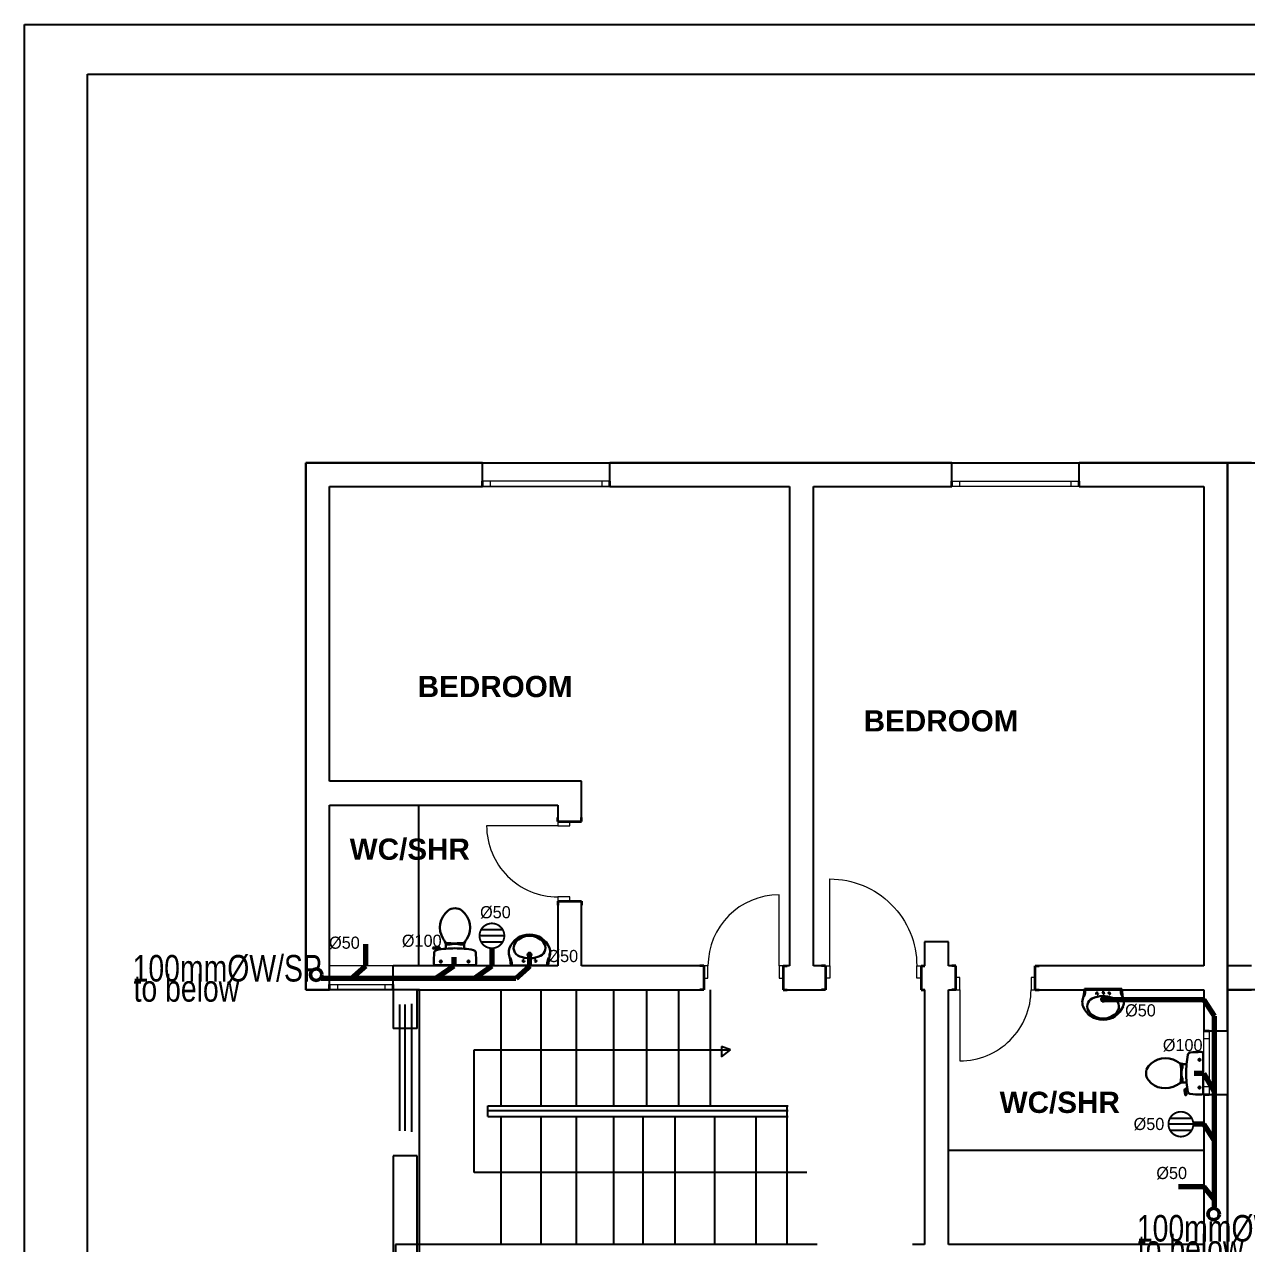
# Model space of a CAD drawing. Header units: inches. Extents: x 23 to 2032867, y 13 to 664695.
# Drawn here: x 255540 to 267065, y 489994 to 501489 of the extents above; entities that cross this region are included whole.
import ezdxf

# ---------------------------------------------------------------- set-up
doc = ezdxf.new("R2010")
doc.units = ezdxf.units.IN
doc.header["$MEASUREMENT"] = 0
doc.linetypes.add('DASHED1', pattern=[1, 0.3, -0.4, 0.3])
doc.linetypes.add('Hidden Line', pattern=[391.222223, 282.222223, -109])
for name, color, linetype, lineweight, true_color in [('2D Drafting - General_Pen_No__62', 7, 'Continuous', 20, 0xaaaaaa), ('2D Drafting - General_Pen_No__82', 7, 'Continuous', 20, 0xaaaaaa), ('Annotation - Text_Pen_No__86', 7, 'Continuous', 20, 0x5555ff), ('ARCHICAD Doors_Pen_No__23', 7, 'Continuous', 20, 0xff6600), ('ARCHICAD Doors_Pen_No__3', 7, 'Continuous', 18, 0xff6600), ('ARCHICAD Windows_Pen_No__23', 7, 'Continuous', 20, 0xff6600), ('ARCHICAD Windows_Pen_No__3', 7, 'Continuous', 18, 0xff6600), ('Structural - Bearing_Pen_No__89', 7, 'Continuous', 20, 0x71cebe)]:
    doc.layers.add(name, color=color, linetype=linetype, lineweight=lineweight, true_color=true_color)
for name, color, linetype in [('ABG-DI', 1, 'Continuous'), ('E-inst.', 3, 'Continuous'), ('LIAB', 8, 'Continuous'), ('PLOTYR', 15, 'Continuous')]:
    doc.layers.add(name, color=color, linetype=linetype)
for name, color, linetype, lineweight in [('ARCHICAD Doors_Pen_No__27', 7, 'Continuous', 35), ('ARCHICAD Windows_Pen_No__27', 7, 'Continuous', 35), ('Building', 8, 'Continuous', 18), ('Structural - Bearing_Pen_No__27', 7, 'Continuous', 35), ('waste', 3, 'Continuous', 50)]:
    doc.layers.add(name, color=color, linetype=linetype, lineweight=lineweight)
doc.styles.add('GENERATED_STYLE_2', font='arialbd.ttf')
doc.styles.add('SPIRITTXTSTYLE1', font='ORIG2')

# ---------------------------------------------------------------- blocks, each defined once
blk = doc.blocks.new('drainage')
at = {"layer": 'ABG-DI', "color": 6, "linetype": 'Continuous'}
for p, q in [((47362, -38794), (47570, -38794)), ((47349, -38849), (47583, -38849)), ((47366, -38910), (47566, -38910))]:
    blk.add_line(p, q, dxfattribs=at)
at = {"layer": 'ABG-DI', "color": 6, "linetype": 'Continuous', "const_width": 17.6}
for points in [[(47583, -38849, 1), (47349, -38849)], [(47583, -38849, -1), (47349, -38849)]]:
    blk.add_lwpolyline(points, format="xyb", dxfattribs=at)

msp = doc.modelspace()

# ---------------------------------------------------------------- linework, layer by layer
at = {"layer": '2D Drafting - General_Pen_No__62', "color": 8, "linetype": 'Continuous', "lineweight": 25}
for p, q in [((262192.548, 491826.906), (262107.874, 491860.413)), ((262107.874, 491860.413), (262107.874, 491761.339)), ((259778.639, 490672.588), (259778.639, 491826.906)), ((259778.639, 491826.906), (262192.548, 491826.906)), ((262107.874, 491761.339), (262192.548, 491826.906)), ((262911.624, 490672.588), (259778.639, 490672.588))]:
    msp.add_line(p, q, dxfattribs=at)
at = {"layer": '2D Drafting - General_Pen_No__82', "color": 8, "linetype": 'Continuous', "lineweight": 25}
for p, q in [((260033.074, 491304.77), (260033.074, 492393.98)), ((260033.074, 491304.77), (260033.074, 492393.98)), ((260408.978, 491304.77), (260408.978, 492393.98)), ((260408.978, 491304.77), (260408.978, 492393.98)), ((260741.992, 491304.77), (260741.992, 492393.98)), ((260741.992, 491304.77), (260741.992, 492393.98)), ((261094.145, 491304.77), (261094.145, 492393.98)), ((261094.145, 491304.77), (261094.145, 492393.98)), ((261404.665, 491304.77), (261404.665, 492393.98)), ((261404.665, 491304.77), (261404.665, 492393.98)), ((261704.665, 491304.77), (261704.665, 492393.98)), ((261704.665, 491304.77), (261704.665, 492393.98)), ((262004.665, 491304.77), (262004.665, 492393.98)), ((262004.665, 491304.77), (262004.665, 492393.98)), ((259074.809, 492256.931), (259074.809, 491064.358)), ((259074.809, 492256.931), (259074.809, 491064.358)), ((259125.263, 492256.931), (259125.263, 491064.358)), ((259125.263, 492256.931), (259125.263, 491064.358)), ((259186.525, 492262.867), (259186.525, 491055.806)), ((259186.525, 492262.867), (259186.525, 491055.806)), ((259906.93, 491301.218), (262735.579, 491301.218)), ((259906.93, 491200.845), (259906.93, 491301.218)), ((259906.93, 491301.218), (262735.579, 491301.218)), ((259906.93, 491200.845), (259906.93, 491301.218)), ((262723.299, 491304.77), (262723.299, 489994.126)), ((262723.299, 491304.77), (262723.299, 489994.126)), ((259906.93, 491256.608), (262734.701, 491256.608)), ((259906.93, 491256.608), (262734.701, 491256.608)), ((259906.93, 491200.845), (262735.579, 491200.845)), ((259906.93, 491200.845), (262735.579, 491200.845)), ((260033.074, 489994.126), (260033.074, 491204.396)), ((260033.074, 489994.126), (260033.074, 491204.396)), ((260408.978, 489994.126), (260408.978, 491204.396)), ((260408.978, 489994.126), (260408.978, 491204.396)), ((260741.992, 489994.126), (260741.992, 491204.396)), ((260741.992, 489994.126), (260741.992, 491204.396)), ((261094.145, 489994.126), (261094.145, 491204.396)), ((261094.145, 489994.126), (261094.145, 491204.396)), ((261370.99, 489994.126), (261370.99, 491204.396)), ((261370.99, 489994.126), (261370.99, 491204.396)), ((261670.99, 489994.126), (261670.99, 491204.396)), ((261670.99, 489994.126), (261670.99, 491204.396)), ((262044.782, 489994.126), (262044.782, 491204.396)), ((262044.782, 489994.126), (262044.782, 491204.396)), ((262433.565, 489994.126), (262433.565, 491204.396)), ((262433.565, 489994.126), (262433.565, 491204.396))]:
    msp.add_line(p, q, dxfattribs=at)
at = {"layer": 'ARCHICAD Doors_Pen_No__23', "color": 8, "linetype": 'Continuous'}
for p, q in [((260565.164, 493979.669), (260565.164, 493939.669)), ((260680.164, 493979.669), (260565.164, 493979.669)), ((260565.164, 493939.669), (260680.164, 493939.669)), ((260680.164, 493939.669), (260680.164, 493979.669)), ((260680.164, 493269.669), (260565.164, 493269.669)), ((260565.164, 493269.669), (260565.164, 493229.669)), ((260680.164, 493229.669), (260680.164, 493269.669)), ((260565.164, 493229.669), (260680.164, 493229.669)), ((261980.707, 492618.77), (261940.707, 492618.77)), ((261940.707, 492618.77), (261940.707, 492503.77)), ((261980.707, 492503.77), (261980.707, 492618.77)), ((262690.707, 492618.77), (262650.707, 492618.77)), ((262650.707, 492618.77), (262650.707, 492503.77)), ((262690.707, 492503.77), (262690.707, 492618.77)), ((263087.989, 492618.77), (263127.989, 492618.77)), ((263087.989, 492503.77), (263087.989, 492618.77)), ((263127.989, 492618.77), (263127.989, 492503.77)), ((263947.989, 492503.77), (263947.989, 492618.77)), ((263947.989, 492618.77), (263987.989, 492618.77)), ((263987.989, 492618.77), (263987.989, 492503.77)), ((261940.707, 492503.77), (261980.707, 492503.77)), ((262650.707, 492503.77), (262690.707, 492503.77)), ((263127.989, 492503.77), (263087.989, 492503.77)), ((263987.989, 492503.77), (263947.989, 492503.77)), ((264354.746, 492508.77), (264314.746, 492508.77)), ((264314.746, 492508.77), (264314.746, 492393.77)), ((264354.746, 492393.77), (264354.746, 492508.77)), ((265064.746, 492508.77), (265024.746, 492508.77)), ((265024.746, 492508.77), (265024.746, 492393.77)), ((265064.746, 492393.77), (265064.746, 492508.77)), ((264314.746, 492393.77), (264354.746, 492393.77)), ((265024.746, 492393.77), (265064.746, 492393.77))]:
    msp.add_line(p, q, dxfattribs=at)
at = {"layer": 'ARCHICAD Doors_Pen_No__27', "color": 8, "linetype": 'Continuous'}
for p, q in [((260565.164, 493979.669), (260565.164, 494016.669)), ((260565.164, 493979.669), (260680.164, 493979.669)), ((260680.164, 493979.669), (260790.164, 493979.669)), ((260790.164, 493979.669), (260790.164, 494016.669)), ((260565.164, 493229.669), (260680.164, 493229.669)), ((260565.164, 493229.669), (260565.164, 493192.669)), ((260680.164, 493229.669), (260790.164, 493229.669)), ((260790.164, 493229.669), (260790.164, 493192.669)), ((261940.707, 492618.77), (261903.707, 492618.77)), ((261940.707, 492618.77), (261940.707, 492503.77)), ((262690.707, 492618.77), (262690.707, 492503.77)), ((262690.707, 492618.77), (262727.707, 492618.77)), ((263087.989, 492618.77), (263050.989, 492618.77)), ((263087.989, 492618.77), (263087.989, 492503.77)), ((263987.989, 492618.77), (263987.989, 492503.77)), ((263987.989, 492618.77), (264024.989, 492618.77)), ((264314.746, 492618.77), (264277.746, 492618.77)), ((264314.746, 492508.77), (264314.746, 492618.77)), ((265064.746, 492508.77), (265064.746, 492618.77)), ((265064.746, 492618.77), (265101.746, 492618.77)), ((261940.707, 492503.77), (261940.707, 492393.77)), ((262690.707, 492503.77), (262690.707, 492393.77)), ((263087.989, 492503.77), (263087.989, 492393.77)), ((263987.989, 492503.77), (263987.989, 492393.77)), ((264314.746, 492393.77), (264314.746, 492508.77)), ((265064.746, 492393.77), (265064.746, 492508.77)), ((261940.707, 492393.77), (261903.707, 492393.77)), ((262690.707, 492393.77), (262727.707, 492393.77)), ((263087.989, 492393.77), (263050.989, 492393.77)), ((263987.989, 492393.77), (264024.989, 492393.77)), ((264314.746, 492393.77), (264277.746, 492393.77)), ((265064.746, 492393.77), (265101.746, 492393.77))]:
    msp.add_line(p, q, dxfattribs=at)
at = {"layer": 'ARCHICAD Doors_Pen_No__3', "color": 8, "linetype": 'Continuous'}
for p, q in [((260565.164, 493939.669), (259895.164, 493939.669)), ((263127.989, 492618.77), (263127.989, 493438.77)), ((262650.707, 492618.77), (262650.707, 493288.77)), ((264354.746, 492393.77), (264354.746, 491723.77))]:
    msp.add_line(p, q, dxfattribs=at)
for centre, major_axis, start_param, end_param in [((260565.164, 493939.669), (473.762, 473.762), 2.35619449, 3.926990817), ((262650.707, 492618.77), (-473.762, 473.762), -0.785398163, 0.785398163), ((264354.746, 492393.77), (-473.762, 473.762), 2.35619449, 3.926990817)]:
    msp.add_ellipse(centre, major_axis=major_axis, ratio=1, start_param=start_param, end_param=end_param, dxfattribs=at)
at = {"layer": 'ARCHICAD Doors_Pen_No__3', "color": 8, "linetype": 'Continuous', "extrusion": (0, 0, -1)}
msp.add_ellipse((263127.989, 492618.77), major_axis=(-579.828, 579.828), ratio=1, start_param=0.785398163, end_param=2.35619449, dxfattribs=at)
at = {"layer": 'ARCHICAD Windows_Pen_No__23', "color": 8, "linetype": 'Continuous'}
for p, q in [((259932.146, 497184.528), (259857.146, 497184.528)), ((259932.146, 497134.528), (259932.146, 497184.528)), ((261057.146, 497184.528), (260982.146, 497184.528)), ((260982.146, 497184.528), (260982.146, 497134.528)), ((264277.108, 497184.528), (264352.108, 497184.528)), ((264352.108, 497184.528), (264352.108, 497134.528)), ((265402.108, 497134.528), (265402.108, 497184.528)), ((265402.108, 497184.528), (265477.108, 497184.528)), ((259857.146, 497134.528), (259932.146, 497134.528)), ((260982.146, 497134.528), (261057.146, 497134.528)), ((264352.108, 497134.528), (264277.108, 497134.528)), ((265477.108, 497134.528), (265402.108, 497134.528)), ((258415.178, 492443.77), (258490.178, 492443.77)), ((258490.178, 492443.77), (258490.178, 492393.77)), ((258940.178, 492393.77), (258940.178, 492443.77)), ((258940.178, 492443.77), (259015.178, 492443.77)), ((258490.178, 492393.77), (258415.178, 492393.77)), ((259015.178, 492393.77), (258940.178, 492393.77)), ((266652.196, 491932.002), (266652.196, 492007.002)), ((266702.196, 492007.002), (266702.196, 491932.002)), ((266702.196, 491932.002), (266652.196, 491932.002)), ((266652.196, 491407.002), (266652.196, 491482.002)), ((266652.196, 491482.002), (266702.196, 491482.002)), ((266702.196, 491482.002), (266702.196, 491407.002))]:
    msp.add_line(p, q, dxfattribs=at)
at = {"layer": 'ARCHICAD Windows_Pen_No__27', "color": 8, "linetype": 'Continuous'}
for p, q in [((259857.146, 497134.528), (259857.146, 497184.528)), ((261057.146, 497134.528), (261057.146, 497184.528)), ((264277.108, 497134.528), (264277.108, 497184.528)), ((265477.108, 497134.528), (265477.108, 497184.528)), ((258415.178, 492393.77), (258415.178, 492443.77)), ((259015.178, 492393.77), (259015.178, 492443.77)), ((266652.196, 492007.002), (266702.196, 492007.002)), ((266652.196, 491407.002), (266702.196, 491407.002))]:
    msp.add_line(p, q, dxfattribs=at)
at = {"layer": 'ARCHICAD Windows_Pen_No__3', "color": 8, "linetype": 'Continuous'}
for p, q in [((261057.146, 497359.528), (259857.146, 497359.528)), ((265477.108, 497359.528), (264277.108, 497359.528)), ((260982.146, 497184.528), (259932.146, 497184.528)), ((264352.108, 497184.528), (265402.108, 497184.528)), ((261057.146, 497134.528), (259857.146, 497134.528)), ((259932.146, 497134.528), (260982.146, 497134.528)), ((265477.108, 497134.528), (264277.108, 497134.528)), ((265402.108, 497134.528), (264352.108, 497134.528)), ((259015.178, 492618.77), (258415.178, 492618.77)), ((258490.178, 492443.77), (258940.178, 492443.77)), ((259015.178, 492393.77), (258415.178, 492393.77)), ((258940.178, 492393.77), (258490.178, 492393.77)), ((266652.196, 491407.002), (266652.196, 492007.002)), ((266877.196, 491407.002), (266877.196, 492007.002)), ((266702.196, 491932.002), (266702.196, 491482.002))]:
    msp.add_line(p, q, dxfattribs=at)
at = {"layer": 'Building', "linetype": 'Continuous', "lineweight": 30, "ltscale": 1000}
for p, q in [((259391.057, 492783.819), (259389.68, 492788.705)), ((259392.856, 492793.615), (259433.258, 492799.637)), ((259424.402, 492784.7), (259395.297, 492781.011)), ((259433.007, 492778.575), (259434.683, 492770.611)), ((259455.68, 492782.853), (259433.194, 492777.684)), ((259458.082, 492774.436), (259454.863, 492785.716)), ((259510.805, 492804.627), (259510.805, 492780.843)), ((259518.579, 492835.137), (259518.579, 492819.972)), ((259518.579, 492819.972), (259552.663, 492819.972)), ((259544.871, 492819.972), (259544.871, 492832.995)), ((259552.663, 492819.972), (259552.663, 492832.546)), ((259552.663, 492824.1), (259569.665, 492824.1)), ((259624.752, 492827.84), (259569.665, 492827.84)), ((259569.665, 492824.1), (259569.665, 492827.84)), ((259624.752, 492824.1), (259624.752, 492827.84)), ((259641.754, 492824.1), (259624.752, 492824.1)), ((259641.754, 492819.972), (259641.754, 492833.402)), ((259675.838, 492819.972), (259641.754, 492819.972)), ((259649.546, 492819.972), (259649.546, 492834.002)), ((259675.838, 492836.655), (259675.838, 492819.972)), ((259683.612, 492780.843), (259683.612, 492804.627)), ((259403.818, 492625.103), (259790.599, 492625.103)), ((260123.156, 492623.33), (260474.929, 492623.33)), ((260123.156, 492623.33, -1683.122), (260474.929, 492623.33, -1683.122)), ((260133.27, 492623.33), (260131.394, 492645.677)), ((260133.27, 492623.33, -1683.122), (260131.394, 492645.677, -1683.122)), ((260464.815, 492623.33), (260466.69, 492645.677)), ((260464.815, 492623.33, -1683.122), (260466.69, 492645.677, -1683.122)), ((265879.214, 492402.612), (265527.441, 492402.612)), ((265879.214, 492402.612, -1683.122), (265527.441, 492402.612, -1683.122)), ((265537.555, 492402.612), (265535.679, 492380.265)), ((265537.555, 492402.612, -1683.122), (265535.679, 492380.265, -1683.122)), ((265869.099, 492402.612), (265870.975, 492380.265)), ((265869.099, 492402.612, -1683.122), (265870.975, 492380.265, -1683.122)), ((266645.863, 491414.326), (266645.863, 491801.106)), ((266434.311, 491686.346), (266450.994, 491686.346)), ((266450.994, 491660.054), (266436.964, 491660.054)), ((266450.994, 491652.262), (266437.563, 491652.262)), ((266446.866, 491635.26), (266443.126, 491635.26)), ((266443.126, 491635.26), (266443.126, 491580.173)), ((266446.866, 491652.262), (266446.866, 491635.26)), ((266450.994, 491686.346), (266450.994, 491652.262)), ((266490.123, 491694.12), (266466.339, 491694.12)), ((266435.829, 491529.087), (266450.994, 491529.087)), ((266450.994, 491555.379), (266437.971, 491555.379)), ((266450.994, 491563.171), (266438.42, 491563.171)), ((266446.866, 491580.173), (266443.126, 491580.173)), ((266446.866, 491563.171), (266446.866, 491580.173)), ((266450.994, 491529.087), (266450.994, 491563.171)), ((266466.339, 491521.313), (266490.123, 491521.313)), ((266477.351, 491403.364), (266471.328, 491443.766)), ((266487.146, 491401.565), (266482.261, 491400.188)), ((266496.53, 491468.589), (266485.25, 491465.371)), ((266486.266, 491434.91), (266489.955, 491405.805)), ((266488.113, 491466.187), (266493.282, 491443.702)), ((266492.391, 491443.514), (266500.355, 491445.191))]:
    msp.add_line(p, q, dxfattribs=at)
at = {"layer": 'Building', "linetype": 'Continuous', "lineweight": 30, "ltscale": 50}
for p, q in [((259446.531, 492660.168), (259478.275, 492660.168)), ((259462.403, 492676.04), (259462.403, 492644.296)), ((259708.213, 492660.168), (259740.231, 492660.168)), ((259724.222, 492676.177), (259724.222, 492644.159)), ((260325.391, 492724.212), (260272.693, 492724.212)), ((260325.391, 492724.212, -1683.122), (260272.693, 492724.212, -1683.122)), ((260299.042, 492696.947), (260299.042, 492751.148)), ((260299.042, 492696.947, -1683.122), (260299.042, 492751.148, -1683.122)), ((265703.327, 492328.995), (265703.327, 492274.794)), ((265703.327, 492328.995, -1683.122), (265703.327, 492274.794, -1683.122)), ((265676.978, 492301.73), (265729.676, 492301.73)), ((265676.978, 492301.73, -1683.122), (265729.676, 492301.73, -1683.122)), ((266610.798, 491718.721), (266610.798, 491750.739)), ((266594.789, 491734.73), (266626.807, 491734.73)), ((266594.926, 491472.911), (266626.669, 491472.911)), ((266610.798, 491457.039), (266610.798, 491488.782))]:
    msp.add_line(p, q, dxfattribs=at)
at = {"layer": 'Building', "linetype": 'DASHED1', "lineweight": 30, "ltscale": 50}
for p, q in [((260225.248, 492667.015), (260260.628, 492667.015)), ((260225.248, 492667.015, -1683.122), (260260.628, 492667.015, -1683.122)), ((260242.938, 492649.972), (260242.938, 492684.897)), ((260242.938, 492649.972, -1683.122), (260242.938, 492684.897, -1683.122)), ((260281.352, 492662.603), (260316.732, 492662.603)), ((260281.352, 492662.603, -1683.122), (260316.732, 492662.603, -1683.122)), ((260299.042, 492645.56), (260299.042, 492680.485)), ((260299.042, 492645.56, -1683.122), (260299.042, 492680.485, -1683.122)), ((260372.836, 492667.015), (260337.456, 492667.015)), ((260372.836, 492667.015, -1683.122), (260337.456, 492667.015, -1683.122)), ((260355.146, 492649.972), (260355.146, 492684.897)), ((260355.146, 492649.972, -1683.122), (260355.146, 492684.897, -1683.122)), ((265629.533, 492358.927), (265664.913, 492358.927)), ((265629.533, 492358.927, -1683.122), (265664.913, 492358.927, -1683.122)), ((265647.223, 492375.97), (265647.223, 492341.045)), ((265647.223, 492375.97, -1683.122), (265647.223, 492341.045, -1683.122)), ((265721.017, 492363.339), (265685.637, 492363.339)), ((265721.017, 492363.339, -1683.122), (265685.637, 492363.339, -1683.122)), ((265703.327, 492380.382), (265703.327, 492345.457)), ((265703.327, 492380.382, -1683.122), (265703.327, 492345.457, -1683.122)), ((265777.121, 492358.927), (265741.741, 492358.927)), ((265777.121, 492358.927, -1683.122), (265741.741, 492358.927, -1683.122)), ((265759.431, 492375.97), (265759.431, 492341.045)), ((265759.431, 492375.97, -1683.122), (265759.431, 492341.045, -1683.122))]:
    msp.add_line(p, q, dxfattribs=at)
at = {"layer": 'Building', "linetype": 'Continuous', "ltscale": 200}
for p, q in [((259603.542, 492618.77), (259590.875, 492631.437)), ((259590.875, 492631.437), (259590.875, 492618.77)), ((259590.875, 492618.77), (259603.542, 492631.437)), ((259603.542, 492631.437), (259603.542, 492618.77)), ((266639.529, 491614.05), (266652.196, 491614.05)), ((266652.196, 491614.05), (266639.529, 491601.383)), ((266652.196, 491601.383), (266639.529, 491614.05)), ((266639.529, 491601.383), (266652.196, 491601.383))]:
    msp.add_line(p, q, dxfattribs=at)
at = {"layer": 'Building', "linetype": 'Continuous', "lineweight": 30, "ltscale": 200}
for p, q in [((260303.602, 492618.77), (260294.482, 492627.89)), ((260294.482, 492627.89), (260294.482, 492618.77)), ((260294.482, 492618.77), (260303.602, 492627.89)), ((260303.602, 492618.77, -1683.122), (260294.482, 492627.89, -1683.122)), ((260294.482, 492627.89, -1683.122), (260294.482, 492618.77, -1683.122)), ((260294.482, 492618.77, -1683.122), (260303.602, 492627.89, -1683.122)), ((260303.602, 492627.89), (260303.602, 492618.77)), ((260303.602, 492627.89, -1683.122), (260303.602, 492618.77, -1683.122)), ((265698.767, 492398.052), (265698.767, 492407.172)), ((265698.767, 492407.172), (265707.887, 492398.052)), ((265707.887, 492407.172), (265698.767, 492398.052)), ((265698.767, 492398.052, -1683.122), (265698.767, 492407.172, -1683.122)), ((265698.767, 492407.172, -1683.122), (265707.887, 492398.052, -1683.122)), ((265707.887, 492407.172, -1683.122), (265698.767, 492398.052, -1683.122)), ((265707.887, 492398.052), (265707.887, 492407.172)), ((265707.887, 492398.052, -1683.122), (265707.887, 492407.172, -1683.122))]:
    msp.add_line(p, q, dxfattribs=at)
at = {"layer": 'Building', "linetype": 'Continuous', "lineweight": 30, "ltscale": 50}
for centre in [(259462.403, 492660.168), (259724.222, 492660.168), (266610.798, 491734.73), (266610.798, 491472.911)]:
    msp.add_circle(centre, 9.351, dxfattribs=at)
at = {"layer": 'Building', "linetype": 'DASHED1', "lineweight": 30, "ltscale": 50}
for centre in [(260242.938, 492667.015), (260242.938, 492667.015, -1683.122), (260299.042, 492662.603), (260299.042, 492662.603, -1683.122), (260355.146, 492667.015), (260355.146, 492667.015, -1683.122), (265647.223, 492358.927), (265647.223, 492358.927, -1683.122), (265703.327, 492363.339), (265703.327, 492363.339, -1683.122), (265759.431, 492358.927), (265759.431, 492358.927, -1683.122)]:
    msp.add_circle(centre, 9.504, dxfattribs=at)
at = {"layer": 'Building', "linetype": 'Continuous', "lineweight": 30, "ltscale": 1000}
for centre, radius in [((260299.042, 492724.212), 18.608), ((260299.042, 492724.212, -1683.122), 18.608), ((260299.042, 492724.212), 10.99), ((260299.042, 492724.212, -1683.122), 10.99), ((265703.327, 492301.73), 18.608), ((265703.327, 492301.73, -1683.122), 18.608), ((265703.327, 492301.73), 10.99), ((265703.327, 492301.73, -1683.122), 10.99)]:
    msp.add_circle(centre, radius, dxfattribs=at)
for centre, radius, start, end in [((259659.908, 492980.478), 204.567, 129.1208282, 211.0923054), ((259597.209, 493057.572), 105.195, 50.8791806, 129.1208282), ((259534.509, 492980.478), 204.567, 328.9077103, 50.8791806), ((260299.047, 492712.084), 203.147, 22.4424723, 158.1531127), ((260299.047, 492712.084, -1683.122), 203.147, 22.4424723, 158.1531127), ((260299.042, 492735.202), 168.347, 38.53754, 141.4625075), ((260299.042, 492735.202, -1683.122), 168.347, 38.53754, 141.4625075), ((259393.43, 492789.762), 3.896, 98.4778948, 195.7397884), ((259394.807, 492784.876), 3.896, 195.7397884, 277.2238087), ((259597.209, 491849.776), 935.068, 95.3019114, 100.7270761), ((259425.382, 492776.97), 7.792, 11.8886154, 97.22379), ((259436.13, 492780.37), 19.481, 15.9271971, 98.4778948), ((259785.005, 493055.918), 350.65, 211.0923054, 213.8429316), ((259410.239, 492804.627), 100.566, 0.0000019, 33.8429404), ((259520.185, 492850.638), 15.584, 217.7817379, 264.3005444), ((259597.029, 491851.716), 933.119, 84.6980974, 95.3019114), ((259590.285, 493553.011), 721.447, 264.3005444, 276.9358206), ((259675.523, 492852.314), 15.584, 276.9358105, 322.5800181), ((259784.178, 492804.627), 100.566, 146.1570684, 180), ((259597.209, 491849.776), 935.068, 79.2903908, 84.6980974), ((259409.413, 493055.918), 350.65, 326.1570702, 328.9077103), ((260207.275, 492749.89), 103.901, 157.5093438, 189.5474663), ((260207.275, 492749.89, -1683.122), 103.901, 157.5093438, 189.5474663), ((260224.781, 492739.322), 124.156, 155.8931025, 156.0931451), ((260224.781, 492739.322, -1683.122), 124.156, 155.8931025, 156.0931451), ((260232.974, 492788.235), 83.628, 141.6817737, 253.2461383), ((260232.974, 492788.235, -1683.122), 83.628, 141.6817737, 253.2461383), ((260366.066, 492788.587), 82.661, 295.2174734, 38.537704), ((260366.066, 492788.587, -1683.122), 82.661, 295.2174734, 38.537704), ((260390.809, 492749.89), 103.901, 350.4525984, 22.4906661), ((260390.809, 492749.89, -1683.122), 103.901, 350.4525984, 22.4906661), ((260292.677, 492646.632), 896.106, 173.6508475, 180), ((259428.025, 492742.842), 26.118, 100.7270761, 173.6508475), ((259766.05, 492742.525), 26.494, 6.330877, 79.2903908), ((258901.74, 492646.632), 896.106, 0.0000019, 6.330877), ((259540.906, 492581.843), 583.726, 4.075602, 14.9730049), ((259540.906, 492581.843, -1683.122), 583.726, 4.075602, 14.9730049), ((260027.493, 492645.677), 103.901, 0.0000006, 30.0992783), ((260027.493, 492645.677, -1683.122), 103.901, 0.0000006, 30.0992783), ((260298.689, 492928.562), 238.006, 247.8276538, 295.5349405), ((260298.689, 492928.562, -1683.122), 238.006, 247.8276538, 295.5349405), ((260570.591, 492645.677), 103.901, 149.9007316, 180.0000094), ((260570.591, 492645.677, -1683.122), 103.901, 149.9007316, 180.0000094), ((261057.178, 492581.843), 583.726, 165.0270052, 175.9244355), ((261057.178, 492581.843, -1683.122), 583.726, 165.0270052, 175.9244355), ((259430.384, 492646.031), 33.819, 178.9808265, 218.2302081), ((259764.033, 492646.031), 33.819, 321.7697938, 1.0191617), ((264945.191, 492444.099), 583.726, 345.0270052, 355.9244355), ((264945.191, 492444.099, -1683.122), 583.726, 345.0270052, 355.9244355), ((265431.778, 492380.265), 103.901, 329.9007316, 0.0000094), ((265431.778, 492380.265, -1683.122), 103.901, 329.9007316, 0.0000094), ((265703.68, 492097.38), 238.006, 67.8276538, 115.5349405), ((265703.68, 492097.38, -1683.122), 238.006, 67.8276538, 115.5349405), ((265769.396, 492237.707), 83.628, 321.6817737, 73.2461383), ((265769.396, 492237.707, -1683.122), 83.628, 321.6817737, 73.2461383), ((265974.876, 492380.265), 103.901, 180.0000006, 210.0992783), ((265974.876, 492380.265, -1683.122), 103.901, 180.0000006, 210.0992783), ((266461.463, 492444.099), 583.726, 184.075602, 194.9730049), ((266461.463, 492444.099, -1683.122), 583.726, 184.075602, 194.9730049), ((265611.56, 492276.052), 103.901, 170.4525984, 202.4906661), ((265611.56, 492276.052, -1683.122), 103.901, 170.4525984, 202.4906661), ((265703.322, 492313.858), 203.147, 202.4424723, 338.1531127), ((265703.322, 492313.858, -1683.122), 203.147, 202.4424723, 338.1531127), ((265636.303, 492237.355), 82.661, 115.2174734, 218.537704), ((265636.303, 492237.355, -1683.122), 82.661, 115.2174734, 218.537704), ((265777.589, 492286.62), 124.156, 335.8931025, 336.0931451), ((265777.589, 492286.62, -1683.122), 124.156, 335.8931025, 336.0931451), ((265795.094, 492276.052), 103.901, 337.5093438, 9.5474663), ((265795.094, 492276.052, -1683.122), 103.901, 337.5093438, 9.5474663), ((265703.327, 492290.74), 168.347, 218.53754, 321.4625075), ((265703.327, 492290.74, -1683.122), 168.347, 218.53754, 321.4625075), ((266290.488, 491545.017), 204.567, 58.9077103, 140.8791806), ((267421.19, 491607.716), 935.068, 169.2903908, 174.6980974), ((266528.441, 491776.558), 26.494, 96.330877, 169.2903908), ((266624.333, 490912.248), 896.106, 90.0000019, 96.330877), ((266624.935, 491774.541), 33.819, 51.7697938, 91.0191617), ((266213.394, 491607.716), 105.195, 140.8791806, 219.1208282), ((266215.048, 491419.921), 350.65, 56.1570702, 58.9077103), ((266466.339, 491794.686), 100.566, 236.1570684, 270), ((266418.652, 491686.031), 15.584, 6.9358105, 52.5800181), ((265717.955, 491600.793), 721.447, 354.3005444, 6.9358206), ((267419.25, 491607.536), 933.119, 174.6980974, 185.3019114), ((266290.488, 491670.416), 204.567, 219.1208282, 301.0923054), ((266466.339, 491420.747), 100.566, 90.0000019, 123.8429404), ((266420.328, 491530.693), 15.584, 307.7817379, 354.3005444), ((267421.19, 491607.716), 935.068, 185.3019114, 190.7270761), ((266215.048, 491795.512), 350.65, 301.0923054, 303.8429316), ((266490.596, 491446.638), 19.481, 105.9271971, 188.4778948), ((266481.204, 491403.938), 3.896, 188.4778948, 285.7397884), ((266493.996, 491435.889), 7.792, 101.8886154, 187.22379), ((266486.09, 491405.315), 3.896, 285.7397884, 7.2238087), ((266528.124, 491438.533), 26.118, 190.7270761, 263.6508475), ((266624.333, 492303.185), 896.106, 263.6508475, 270), ((266624.935, 491440.892), 33.819, 268.9808265, 308.2302081)]:
    msp.add_arc(centre, radius, start, end, dxfattribs=at)
at = {"layer": 'LIAB', "color": 7, "linetype": 'Continuous', "ltscale": 256.031999}
for p, q in [((256133.461, 501019.242), (293563.576, 501019.242)), ((256133.461, 475013.287), (256133.461, 501019.242))]:
    msp.add_line(p, q, dxfattribs=at)
at = {"layer": 'PLOTYR', "color": 1, "linetype": 'Continuous', "ltscale": 250}
for p, q in [((255540.428, 501488.664), (294032.998, 501488.664)), ((255540.428, 474543.865), (255540.428, 501488.664))]:
    msp.add_line(p, q, dxfattribs=at)
at = {"layer": 'Structural - Bearing_Pen_No__27', "color": 8, "linetype": 'Continuous', "lineweight": 25}
for p, q in [((258190.178, 497359.528), (258190.178, 492393.77)), ((258415.178, 497359.528), (258190.178, 497359.528)), ((259857.146, 497359.528), (258415.178, 497359.528)), ((259857.146, 497184.528), (259857.146, 497359.528)), ((261057.146, 497184.528), (261057.146, 497359.528)), ((264277.108, 497359.528), (261057.146, 497359.528)), ((264277.108, 497184.528), (264277.108, 497359.528)), ((265477.108, 497184.528), (265477.108, 497359.528)), ((266652.196, 497359.528), (265477.108, 497359.528)), ((266877.196, 497359.528), (266652.196, 497359.528)), ((267102.196, 497359.528), (266877.196, 497359.528)), ((259857.146, 497134.528), (259857.146, 497184.528)), ((261057.146, 497134.528), (261057.146, 497184.528)), ((264277.108, 497134.528), (264277.108, 497184.528)), ((265477.108, 497134.528), (265477.108, 497184.528)), ((258415.178, 494358.562), (258415.178, 497134.528)), ((258415.178, 497134.528), (259857.146, 497134.528)), ((261057.146, 497134.528), (262749.446, 497134.528)), ((262749.446, 497134.528), (262749.446, 492618.77)), ((262974.446, 492618.77), (262974.446, 497134.528)), ((262974.446, 497134.528), (264277.108, 497134.528)), ((265477.108, 497134.528), (266652.196, 497134.528)), ((266652.196, 497134.528), (266652.196, 492618.77)), ((266877.196, 494358.562), (266877.196, 497134.528)), ((266877.196, 497134.528), (266877.196, 492618.77)), ((260790.164, 494358.562), (258415.178, 494358.562)), ((260790.164, 493979.669), (260790.164, 494358.562)), ((258415.178, 494133.562), (260565.164, 494133.562)), ((258415.178, 492618.77), (258415.178, 494133.562)), ((259254.075, 494133.562), (259254.075, 492618.77)), ((260565.164, 494133.562), (260565.164, 493979.669)), ((266877.196, 492618.77), (266877.196, 494133.562)), ((260565.164, 493979.669), (260565.164, 494016.669)), ((260565.164, 493979.669), (260680.164, 493979.669)), ((260680.164, 493979.669), (260790.164, 493979.669)), ((260790.164, 493979.669), (260790.164, 494016.669)), ((260565.164, 493229.669), (260565.164, 493192.669)), ((260565.164, 493229.669), (260680.164, 493229.669)), ((260565.164, 493229.669), (260565.164, 492618.77)), ((260680.164, 493229.669), (260790.164, 493229.669)), ((260790.164, 493229.669), (260790.164, 493192.669)), ((260790.164, 492618.77), (260790.164, 493229.669)), ((264246.088, 492847.2), (264021.088, 492847.2)), ((264021.088, 492847.2), (264021.088, 492618.77)), ((264246.088, 492618.77), (264246.088, 492847.2)), ((258415.178, 492443.77), (258415.178, 492618.77)), ((259015.178, 492443.77), (259015.178, 492618.77)), ((259240.178, 492618.77), (259015.178, 492618.77)), ((260565.164, 492618.77), (259240.178, 492618.77)), ((261940.707, 492618.77), (260790.164, 492618.77)), ((261940.707, 492618.77), (261903.707, 492618.77)), ((261940.707, 492618.77), (261940.707, 492503.77)), ((262690.707, 492618.77), (262727.707, 492618.77)), ((262690.707, 492618.77), (262690.707, 492503.77)), ((262749.446, 492618.77), (262690.707, 492618.77)), ((263087.989, 492618.77), (262974.446, 492618.77)), ((263087.989, 492618.77), (263050.989, 492618.77)), ((263087.989, 492618.77), (263087.989, 492503.77)), ((263987.989, 492618.77), (264024.989, 492618.77)), ((263987.989, 492618.77), (263987.989, 492503.77)), ((264021.088, 492618.77), (263987.989, 492618.77)), ((264314.746, 492618.77), (264246.088, 492618.77)), ((264314.746, 492618.77), (264277.746, 492618.77)), ((264314.746, 492508.77), (264314.746, 492618.77)), ((265064.746, 492618.77), (265101.746, 492618.77)), ((265064.746, 492508.77), (265064.746, 492618.77)), ((266652.196, 492618.77), (265064.746, 492618.77)), ((267102.196, 492618.77), (266877.196, 492618.77)), ((258415.178, 492393.77), (258415.178, 492443.77)), ((259015.178, 492393.77), (259015.178, 492443.77)), ((261940.707, 492503.77), (261940.707, 492393.77)), ((262690.707, 492503.77), (262690.707, 492393.77)), ((263087.989, 492503.77), (263087.989, 492393.77)), ((263987.989, 492503.77), (263987.989, 492393.77)), ((264314.746, 492393.77), (264314.746, 492508.77)), ((265064.746, 492393.77), (265064.746, 492508.77)), ((258190.178, 492393.77), (258415.178, 492393.77)), ((259015.178, 492393.77), (259015.178, 492030.906)), ((259240.178, 492393.77), (261940.707, 492393.77)), ((259240.178, 492030.906), (259240.178, 492393.77)), ((261940.707, 492393.77), (261903.707, 492393.77)), ((262690.707, 492393.77), (262727.707, 492393.77)), ((262690.707, 492393.77), (263087.989, 492393.77)), ((263087.989, 492393.77), (263050.989, 492393.77)), ((263987.989, 492393.77), (264024.989, 492393.77)), ((263987.989, 492393.77), (264021.088, 492393.77)), ((264021.088, 492393.77), (264021.088, 489994.126)), ((264246.088, 492393.77), (264314.746, 492393.77)), ((264246.088, 489994.126), (264246.088, 492393.77)), ((264314.746, 492393.77), (264277.746, 492393.77)), ((265064.746, 492393.77), (265101.746, 492393.77)), ((265064.746, 492393.77), (266652.196, 492393.77)), ((266652.196, 492393.77), (266652.196, 492007.002)), ((266877.196, 492007.002), (266877.196, 492393.77)), ((266877.196, 492393.77), (267102.196, 492393.77)), ((259240.178, 492030.906), (259015.178, 492030.906)), ((266652.196, 492007.002), (266702.196, 492007.002)), ((266702.196, 492007.002), (266877.196, 492007.002)), ((266652.196, 491407.002), (266702.196, 491407.002)), ((266652.196, 491407.002), (266652.196, 489994.126)), ((266702.196, 491407.002), (266877.196, 491407.002)), ((266877.196, 484357.899), (266877.196, 491407.002)), ((259240.178, 490830.906), (259015.178, 490830.906)), ((259015.178, 490830.906), (259015.178, 489657.788)), ((259240.178, 489657.788), (259240.178, 490830.906)), ((264246.088, 490884.197), (266652.196, 490884.197)), ((259037.428, 489994.126), (259037.428, 489769.126)), ((263008.702, 489994.126), (259037.428, 489994.126)), ((264021.088, 489994.126), (263908.702, 489994.126)), ((266652.196, 489994.126), (264246.088, 489994.126))]:
    msp.add_line(p, q, dxfattribs=at)
at = {"layer": 'Structural - Bearing_Pen_No__89', "color": 8, "linetype": 'Continuous', "lineweight": 25}
for p, q in [((258190.178, 492393.98), (258190.178, 497359.528)), ((258190.178, 497359.528), (266877.196, 497359.528)), ((266877.196, 497359.528), (266875.178, 484909.528)), ((266877.196, 497359.528), (275564.214, 497359.528)), ((266877.196, 492393.98), (266877.196, 497359.528)), ((259262.428, 492393.77), (258190.178, 492393.98)), ((259262.428, 489769.126), (259262.428, 492393.77)), ((267724.446, 492393.98), (266877.196, 492393.98))]:
    msp.add_line(p, q, dxfattribs=at)
at = {"layer": 'waste', "color": 3, "linetype": 'Continuous', "lineweight": 5, "const_width": 50}
for points in [[(258755.892, 492826.696), (258755.892, 492618.77)], [(259945.077, 492786.061), (259945.077, 492618.77)], [(259587.303, 492703.324), (259587.303, 492618.77)], [(260299.042, 492724.048), (260299.042, 492614.663)], [(258755.892, 492618.77), (258622.125, 492500.997)], [(259587.303, 492618.77), (259415.328, 492500.997)], [(259945.077, 492618.77), (259779.457, 492500.997)], [(260303.602, 492618.77), (260172.821, 492500.997)], [(260172.821, 492500.997), (258333.584, 492500.997)], [(265703.327, 492301.73), (266652.196, 492301.73)], [(266652.196, 492301.73), (266753.027, 492145.982)], [(266753.027, 492145.982), (266753.027, 490347.763)], [(266560.391, 491605.615), (266652.196, 491605.615)], [(266652.196, 491605.615), (266753.027, 491433.646)], [(266553.782, 491128.396), (266652.196, 491128.396)], [(266652.196, 491128.396), (266753.027, 490971.331)], [(266412.987, 490539.8), (266652.196, 490539.8)], [(266652.196, 490539.8), (266753.027, 490413.621)]]:
    msp.add_lwpolyline(points, dxfattribs=at)
at = {"layer": 'waste', "color": 3}
for centre in [(258288.731, 492536.996), (266745.033, 490281.359)]:
    msp.add_circle(centre, 53.914, dxfattribs=at)

# ---------------------------------------------------------------- block references
at = {"layer": 'E-inst.', "color": 6, "linetype": 'Continuous', "lineweight": 35, "xscale": -1}
for p in [(307410.946, 531751.661), (313902.565, 529976.911)]:
    msp.add_blockref('drainage', p, dxfattribs=at)

# ---------------------------------------------------------------- texts
at = {"color": 0, "lineweight": 20, "ltscale": 0.45, "style": 'SPIRITTXTSTYLE1', "width": 0.8}
for s, p in [('100mm%%CW/SP ', (256559.248, 492471.963, 2229.12)), ('to below', (256567.993, 492282.211, 2229.12)), ('100mm%%CW/SP ', (266021.471, 490022.217, 2229.12)), ('to below', (266030.216, 489832.464, 2229.12))]:
    msp.add_text(s, height=250, dxfattribs=at).set_placement(p)
at = {"color": 0, "lineweight": 20, "ltscale": 0.45, "char_height": 114.3072, "width": 317.79282, "attachment_point": 3, "style": 'SPIRITTXTSTYLE1'}
for s, insert in [('{\\C256;Ø}50', (260122.206, 493182.243, -777.6)), ('{\\C256;Ø}50', (258699.681, 492895.129, -777.6)), ('{\\C256;Ø}100', (259470.85, 492913.39, -777.6)), ('{\\C256;Ø}50', (260757.244, 492769.479, -777.6)), ('{\\C256;Ø}50', (266200.125, 492257.73, -777.6)), ('{\\C256;Ø}100', (266640.432, 491930.518, -777.6)), ('{\\C256;Ø}50', (266280.138, 491187.118, -777.6)), ('{\\C256;Ø}50', (266494.348, 490725.324, -777.6))]:
    msp.add_mtext(s, dxfattribs=dict(at, insert=insert))
at = {"layer": 'Annotation - Text_Pen_No__86', "color": 8, "linetype": 'Hidden Line', "lineweight": 25, "style": 'GENERATED_STYLE_2'}
for s, p in [('BEDROOM', (259245.28, 495151.595)), ('BEDROOM', (263447.187, 494827.696)), ('WC/SHR', (258604.644, 493618.785)), ('WC/SHR', (264728.848, 491233.93))]:
    msp.add_text(s, height=200, dxfattribs=at).set_placement(p)

doc.saveas('drawing.dxf')
